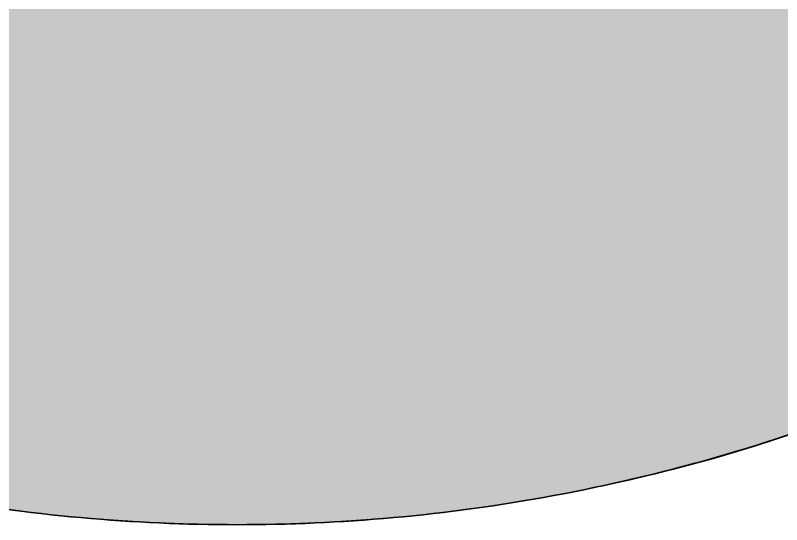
# Model space of a CAD drawing. Header units: millimetres. Extents: x 0 to 2291, y -685 to 1746.
# Drawn here: x 384.714 to 386.036, y 807.543 to 808.421 of the extents above; entities that cross this region are included whole.
import ezdxf

# ---------------------------------------------------------------- set-up
doc = ezdxf.new("R2010")
doc.units = ezdxf.units.MM
doc.layers.add('Blocks', color=7, linetype='Continuous')
doc.layers.add('Blocks$Fill', color=7, linetype='Continuous', true_color=0xffffff)
doc.layers.add('Blocks$Inner', color=7, linetype='Continuous', lineweight=25, true_color=0x007f00)
doc.layers.add('Blocks$Outline', color=7, linetype='Continuous', lineweight=35, true_color=0xff3f3f)

# ---------------------------------------------------------------- blocks, each defined once
blk = doc.blocks.new('Tolomeo Floor Lamp Side')
at = {"layer": 'Blocks$Fill'}
blk.add_hatch(color=256, dxfattribs=at).paths.add_polyline_path([(388.0962, 810.5425), (388.0955, 810.4759), (388.0932, 810.4088), (388.0894, 810.3411), (388.0841, 810.273), (388.0771, 810.2044), (388.0685, 810.1354), (388.0581, 810.0662), (388.0461, 809.9966), (388.0324, 809.9269), (388.0168, 809.857), (387.9995, 809.787), (387.9804, 809.717), (387.9595, 809.6471), (387.9367, 809.5773), (387.912, 809.5076), (387.8856, 809.4382), (387.8572, 809.3692), (387.827, 809.3005), (387.795, 809.2323), (387.7611, 809.1646), (387.7253, 809.0976), (387.6877, 809.0312), (387.6483, 808.9657), (387.6072, 808.9009), (387.5643, 808.837), (387.5196, 808.7742), (387.4733, 808.7123), (387.4253, 808.6516), (387.3756, 808.5921), (387.3244, 808.5338), (387.2717, 808.4768), (387.2175, 808.4212), (387.1619, 808.367), (387.1049, 808.3143), (387.0466, 808.2631), (386.9871, 808.2135), (386.9264, 808.1655), (386.8646, 808.1191), (386.8017, 808.0745), (386.7378, 808.0315), (386.6731, 807.9904), (386.6075, 807.951), (386.5411, 807.9134), (386.4741, 807.8777), (386.4064, 807.8438), (386.3382, 807.8117), (386.2696, 807.7815), (386.2005, 807.7532), (386.1311, 807.7267), (386.0614, 807.702), (385.9916, 807.6793), (385.9217, 807.6583), (385.8517, 807.6392), (385.7817, 807.6219), (385.7118, 807.6064), (385.6421, 807.5926), (385.5726, 807.5806), (385.5033, 807.5703), (385.4343, 807.5616), (385.3658, 807.5547), (385.2976, 807.5493), (385.2299, 807.5455), (385.1628, 807.5433), (385.0962, 807.5425), (385.0296, 807.5433), (384.9625, 807.5455), (384.8948, 807.5493), (384.8266, 807.5547), (384.7581, 807.5616), (384.6891, 807.5703), (384.6198, 807.5806), (384.5503, 807.5926), (384.4806, 807.6064), (384.4107, 807.6219), (384.3407, 807.6392), (384.2707, 807.6583), (384.2008, 807.6793), (384.131, 807.702), (384.0613, 807.7267), (383.9919, 807.7532), (383.9228, 807.7815), (383.8542, 807.8117), (383.786, 807.8438), (383.7183, 807.8777), (383.6513, 807.9134), (383.5849, 807.951), (383.5193, 807.9904), (383.4546, 808.0315), (383.3907, 808.0745), (383.3278, 808.1191), (383.266, 808.1655), (383.2053, 808.2135), (383.1458, 808.2631), (383.0875, 808.3143), (383.0305, 808.367), (382.9749, 808.4212), (382.9207, 808.4768), (382.868, 808.5338), (382.8168, 808.5921), (382.7671, 808.6516), (382.7191, 808.7123), (382.6728, 808.7742), (382.6281, 808.837), (382.5852, 808.9009), (382.544, 808.9657), (382.5047, 809.0312), (382.4671, 809.0976), (382.4313, 809.1646), (382.3974, 809.2323), (382.3654, 809.3005), (382.3352, 809.3692), (382.3068, 809.4382), (382.2804, 809.5076), (382.2557, 809.5773), (382.2329, 809.6471), (382.212, 809.717), (382.1929, 809.787), (382.1756, 809.857), (382.16, 809.9269), (382.1463, 809.9966), (382.1343, 810.0662), (382.1239, 810.1354), (382.1153, 810.2044), (382.1083, 810.273), (382.103, 810.3411), (382.0992, 810.4088), (382.0969, 810.4759), (382.0962, 810.5425), (382.0969, 810.6091), (382.0992, 810.6763), (382.103, 810.7439), (382.1083, 810.8121), (382.1153, 810.8807), (382.1239, 810.9496), (382.1343, 811.0189), (382.1463, 811.0884), (382.16, 811.1582), (382.1756, 811.228), (382.1929, 811.298), (382.212, 811.368), (382.2329, 811.4379), (382.2557, 811.5078), (382.2804, 811.5774), (382.3068, 811.6468), (382.3352, 811.7159), (382.3654, 811.7845), (382.3974, 811.8527), (382.4313, 811.9204), (382.4671, 811.9875), (382.5047, 812.0538), (382.544, 812.1194), (382.5852, 812.1842), (382.6281, 812.248), (382.6728, 812.3109), (382.7191, 812.3727), (382.7671, 812.4334), (382.8168, 812.493), (382.868, 812.5512), (382.9207, 812.6082), (382.9749, 812.6638), (383.0305, 812.718), (383.0875, 812.7708), (383.1458, 812.822), (383.2053, 812.8716), (383.266, 812.9196), (383.3278, 812.9659), (383.3907, 813.0106), (383.4546, 813.0535), (383.5193, 813.0947), (383.5849, 813.1341), (383.6513, 813.1716), (383.7183, 813.2074), (383.786, 813.2413), (383.8542, 813.2733), (383.9228, 813.3035), (383.9919, 813.3319), (384.0613, 813.3584), (384.131, 813.383), (384.2008, 813.4058), (384.2707, 813.4267), (384.3407, 813.4458), (384.4107, 813.4632), (384.4806, 813.4787), (384.5503, 813.4924), (384.6198, 813.5045), (384.6891, 813.5148), (384.7581, 813.5234), (384.8266, 813.5304), (384.8948, 813.5358), (384.9625, 813.5395), (385.0296, 813.5418), (385.0962, 813.5425), (385.1628, 813.5418), (385.2299, 813.5395), (385.2976, 813.5358), (385.3658, 813.5304), (385.4343, 813.5234), (385.5033, 813.5148), (385.5726, 813.5045), (385.6421, 813.4924), (385.7118, 813.4787), (385.7817, 813.4632), (385.8517, 813.4458), (385.9217, 813.4267), (385.9916, 813.4058), (386.0614, 813.383), (386.1311, 813.3584), (386.2005, 813.3319), (386.2696, 813.3035), (386.3382, 813.2733), (386.4064, 813.2413), (386.4741, 813.2074), (386.5411, 813.1716), (386.6075, 813.1341), (386.6731, 813.0947), (386.7378, 813.0535), (386.8017, 813.0106), (386.8646, 812.9659), (386.9264, 812.9196), (386.9871, 812.8716), (387.0466, 812.822), (387.1049, 812.7708), (387.1619, 812.718), (387.2175, 812.6638), (387.2717, 812.6082), (387.3244, 812.5512), (387.3756, 812.493), (387.4253, 812.4334), (387.4733, 812.3727), (387.5196, 812.3109), (387.5643, 812.248), (387.6072, 812.1842), (387.6483, 812.1194), (387.6877, 812.0538), (387.7253, 811.9875), (387.7611, 811.9204), (387.795, 811.8527), (387.827, 811.7845), (387.8572, 811.7159), (387.8856, 811.6468), (387.912, 811.5774), (387.9367, 811.5078), (387.9595, 811.4379), (387.9804, 811.368), (387.9995, 811.298), (388.0168, 811.228), (388.0324, 811.1582), (388.0461, 811.0884), (388.0581, 811.0189), (388.0685, 810.9496), (388.0771, 810.8807), (388.0841, 810.8121), (388.0894, 810.7439), (388.0932, 810.6763), (388.0955, 810.6091)], flags=0)
at = {"layer": 'Blocks$Inner'}
blk.add_circle((385.0962, 810.5425), 3, dxfattribs=at)
at = {"layer": 'Blocks$Outline'}
blk.add_rational_spline([(388.0962, 810.5425), (388.0962, 807.5425), (385.0962, 807.5425), (382.0962, 807.5425), (382.0962, 810.5425), (382.0962, 813.5425), (385.0962, 813.5425), (388.0962, 813.5425), (388.0962, 810.5425)], [1, 0.707106781187, 1, 0.707106781187, 1, 0.707106781187, 1, 0.707106781187, 1], degree=2, knots=[-18.849556, -18.849556, -18.849556, -14.137167, -14.137167, -9.424778, -9.424778, -4.712389, -4.712389, 0, 0, 0], dxfattribs=at)

msp = doc.modelspace()

# ---------------------------------------------------------------- block references
at = {"layer": 'Blocks'}
msp.add_blockref('Tolomeo Floor Lamp Side', (0, 0), dxfattribs=at)

doc.saveas('drawing.dxf')
